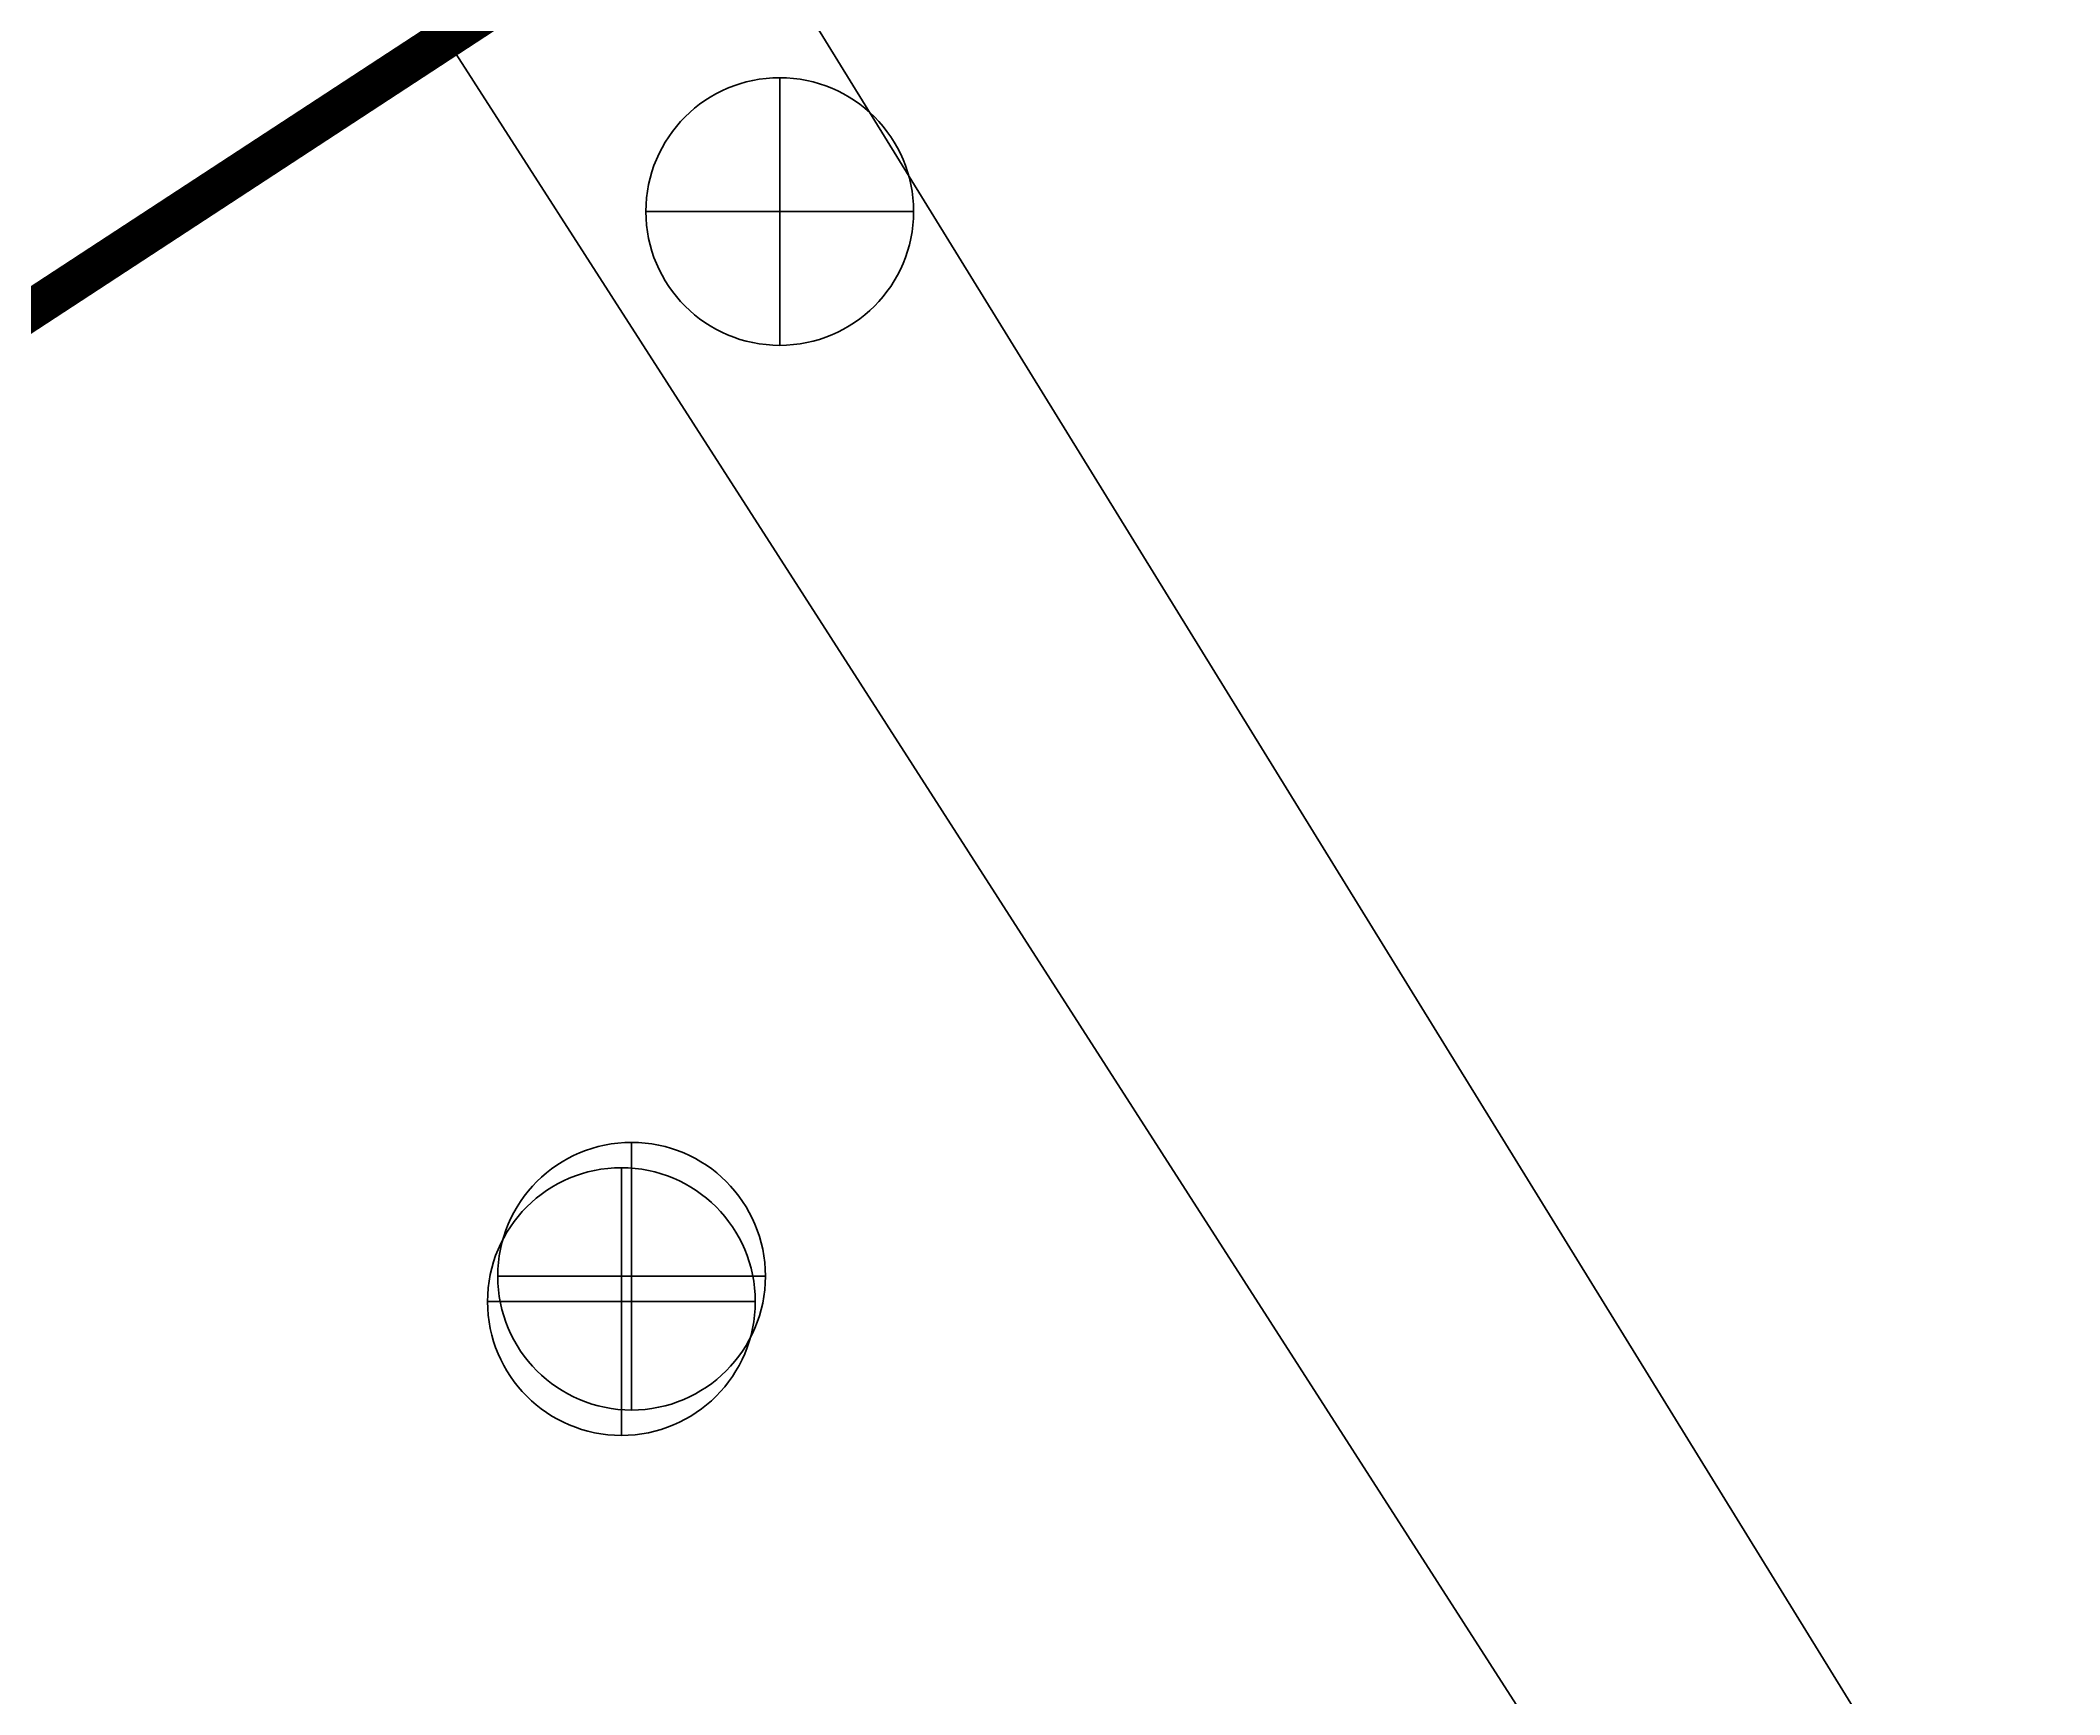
# Model space of a CAD drawing. Extents: x 99002 to 478558, y 2449839 to 2450453.
# Drawn here: x 478481.91 to 478489.45, y 2449914.13 to 2449920.31 of the extents above; entities that cross this region are included whole.
import ezdxf
from ezdxf.enums import TextEntityAlignment as Align

# ---------------------------------------------------------------- set-up
doc = ezdxf.new("R2010")
doc.units = 0
doc.header["$LTSCALE"] = 0.5
doc.linetypes.add('DASHEDX2', pattern=[38.1, 25.4, -12.7])
doc.linetypes.add('X11', pattern=[6, 5, -1])
doc.layers.get('0').update_dxf_attribs({"linetype": 'CONTINUOUS'})
for name, color, linetype in [('GCD', 1, 'CONTINUOUS'), ('GXYZ', 2, 'CONTINUOUS'), ('ZBTZ', 3, 'CONTINUOUS'), ('居民地线', 7, 'CONTINUOUS'), ('建筑红线', 10, 'DASHEDX2'), ('管线点', 7, 'CONTINUOUS')]:
    doc.layers.add(name, color=color, linetype=linetype)
doc.styles.add('细等线体', font='FZXDXJW.TTF', dxfattribs={"width": 0.8})
doc.linetypes.add('1161', pattern='A,0,[149,AAA.SHX,S=0.15,R=0,X=0,Y=0],-1.6', length=1.6)
doc.linetypes.add('380203', pattern='A,8,-0.5,[147,ss2007.shx,S=1,R=0,X=0,Y=0],-1.5', length=10)

# ---------------------------------------------------------------- blocks, each defined once
blk = doc.blocks.new('5441011')
at = {"color": 0, "linetype": 'Continuous', "lineweight": -3, "flags": 128}
for points in [[(0, -1), (0, 1)], [(-1, 0), (1, 0)]]:
    blk.add_lwpolyline(points, dxfattribs=at)
at = {"color": 0, "linetype": 'Continuous', "lineweight": -3}
blk.add_circle((0, 0), 1, dxfattribs=at)
blk = doc.blocks.new('gc043')
for p, q in [((0, -1), (0, 1)), ((-1, 0), (1, 0))]:
    blk.add_line(p, q)
blk.add_circle((0, 0), 1)
blk = doc.blocks.new('GC200')
at = {"linetype": 'Continuous', "const_width": 0.2, "flags": 128}
blk.add_lwpolyline([(-0.1, 0, 1), (0.1, 0, 1)], format="xyb", close=True, dxfattribs=at)

msp = doc.modelspace()

# ---------------------------------------------------------------- linework, layer by layer
at = {"layer": 'ZBTZ', "color": 3, "linetype": '1161', "lineweight": -3, "flags": 128}
msp.add_lwpolyline([(478482.1653, 2449910.0154), (478483.8523, 2449907.7122), (478489.3798, 2449911.0409), (478483.4285, 2449920.309)], dxfattribs=at)
at = {"layer": '居民地线', "color": 6, "linetype": '380203', "lineweight": -3, "ltscale": 0.5, "flags": 128}
msp.add_lwpolyline([(478491.1815, 2449910.0235), (478484.4366, 2449920.9639)], dxfattribs=at)
at = {"layer": '建筑红线', "color": 10, "linetype": 'X11', "const_width": 0.15, "flags": 128}
msp.add_lwpolyline([(478536.0259, 2450335.138), (478263.8817, 2450094.1985), (478263.4448, 2450073.1662), (478447.0851, 2449896.5452), (478535.522, 2449954.3921)], dxfattribs=at)

# ---------------------------------------------------------------- block references
at = {"layer": 'GCD', "color": 1, "linetype": 'Continuous'}
ref = msp.add_blockref('GC200', (478484.6701, 2449919.6683, 2.845), dxfattribs=dict(at, xscale=4.876000004212864e-06, yscale=4.876000004212864e-06, zscale=4.876000004212864e-06))
ref.add_attrib('height', '2.85', dxfattribs={"linetype": 'Continuous', "height": 0.00000975, "style": '细等线体', "width": 0.8}).set_placement((478485.2701, 2449919.1683, 2.845), align=Align.MIDDLE_LEFT)
at = {"layer": 'GXYZ', "color": 2, "linetype": 'Continuous', "xscale": 0.5, "yscale": 0.5}
for p in [(478484.6701, 2449919.6683, 2.845), (478484.0787, 2449915.596, 2.757)]:
    msp.add_blockref('gc043', p, dxfattribs=at)
at = {"layer": '管线点', "color": 2, "linetype": 'Continuous', "ltscale": 0.5, "xscale": 0.5, "yscale": 0.5}
msp.add_blockref('5441011', (478484.1168, 2449915.6909, 3.068), dxfattribs=at)

doc.saveas('drawing.dxf')
